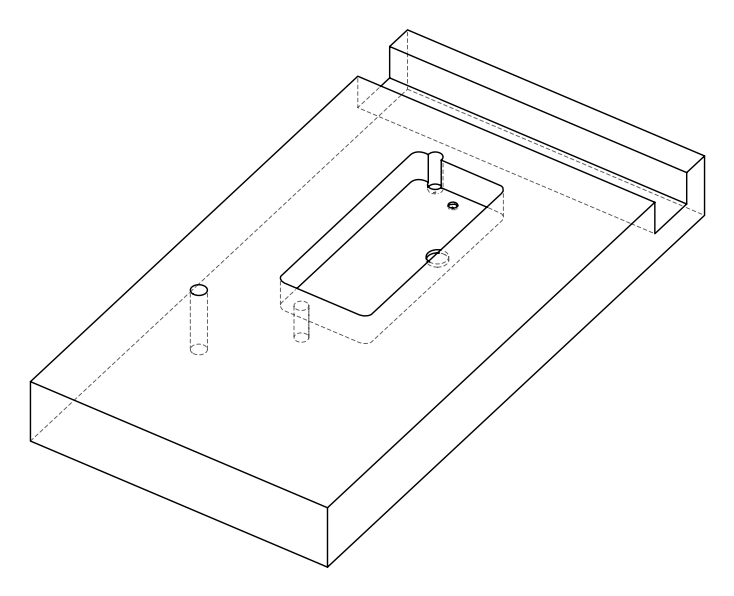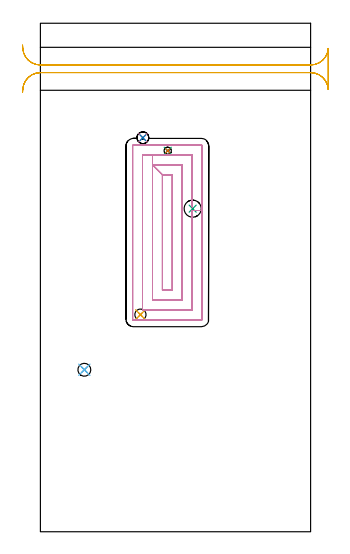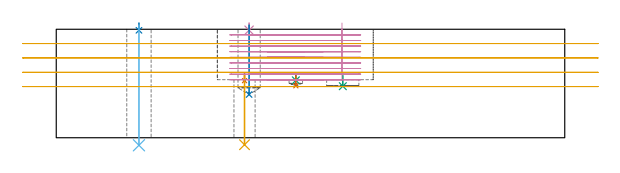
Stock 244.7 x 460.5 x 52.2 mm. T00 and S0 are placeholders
(PLAN: 11 operations, 7 tool changes, 31.6 min)
(1 SPOT_DRILL | STEP1HOLE | NXT0321_9005460120000 | 0.03 min | 2631 mm3)
(2 SPOT_DRILL_1 | STEP1HOLE_1 | NXT0321_9005460120000 | 0.03 min | 1 mm3)
(3 SPOT_DRILL_2 | STEP1POCKET | NXT0321_9005460120000 | 0.03 min | 2614 mm3)
(4 SPOT_DRILL_3 | STEP1POCKET_1 | NXT0321_9005460120000 | 0.03 min | 1 mm3)
(5 DRILL_THROUGH_HOLE_INTO_CENTER | STEP1HOLE | NXT0301_073 | 0.14 min | 2326 mm3)
(6 DRILL_THROUGH_HOLE_INTO_CENTER_1 | STEP1HOLE_1 | NXT0301_088 | 0.23 min | 5586 mm3)
(7 DRILL_BLIND_HOLE_INTO_CENTER | STEP1POCKET | NXT0301_037 | 0.03 min | 88 mm3)
(8 DRILL_BLIND_HOLE_INTO_CENTER_1 | STEP1POCKET_1 | UGT0301_219 | 0.14 min | 2613 mm3)
(9 INDEXABLE_INSERT_DRILL_BLIND_HOLE_FROM_SOLID | STEP1POCKET_2 | NXT0302_002 | 0.03 min | 5123 mm3)
(10 MILL_RECTANGULAR_POCKET | POCKET_RECTANGULAR_STRAIGHT | NXT0201_011 | Follow Part, ap 3, ae 75% | 25.81 min | 299038 mm3)
(11 MILL_RECTANGULAR_SLOT | SLOT_RECTANGULAR | UGT0201_004 | Follow Part, ap 8, ae 75% | 5.1 min | 262704 mm3)
(TOOL NXT0321_9005460120000 | NC Spot Drill, 142deg, 12mm, Carbide, Uncoated | D12 PA142 FL30 Z2)
(TOOL NXT0301_073 | Carbide Drill 10.2mm [860.1-1020-031A1-MM 2214] | D10.2 PA140 FL55 Z2)
(TOOL NXT0301_088 | Carbide Drill 11.7mm [860.1-1170-035A1-MM 2214] | D11.7 PA140 FL55 Z2)
(TOOL NXT0301_037 | Carbide Drill 6.6mm [860.1-0660-033A1-MM 2214] | D6.6 PA140 FL53 Z2)
(TOOL UGT0301_219 | Twist Drill 10.7 mm | D10.7 PA118 FL90 Z2)
(TOOL NXT0302_002 | Index. Insert Drill 15.5mm [880-D1550L20-05] | D15.5 PA176 FL78 Z2)
(TOOL NXT0201_011 | ENDMILL 12mm [2P460-1200-NA 1630] | D12 FL38 Z6)
(TOOL UGT0201_004 | End Mill 32 mm | D32 FL53 Z6)
(OP 1 SPOT_DRILL)
G17 G21 G94 G90
T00 M6
G54
G17 G0 G90 X90.6 Y196.6 S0 M3
G43 Z62.2 H0
G94 G81 G98 Z27.461 F250. R30.9
G80
M5
M2
(OP 2 SPOT_DRILL_1)
G17 G21 G94 G90
T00 M6
G54
G17 G0 G90 X39.8 Y146.7 S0 M3
G43 Z62.2 H0
G94 G81 G98 Z51.696 F250. R55.2
G80
M5
M2
(OP 3 SPOT_DRILL_2)
G17 G21 G94 G90
T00 M6
G54
G17 G0 G90 X115.3 Y345. S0 M3
G43 Z62.2 H0
G94 G81 G98 Z27.616 F250. R30.9
G80
M5
M2
(OP 4 SPOT_DRILL_3)
G17 G21 G94 G90
T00 M6
G54
G17 G0 G90 X92.8 Y356.8 S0 M3
G43 Z62.2 H0
G94 G81 G98 Z51.739 F250. R55.2
G80
M5
M2
(OP 5 DRILL_THROUGH_HOLE_INTO_CENTER)
G17 G21 G94 G90
T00 M6
G54
G17 G0 G90 X90.6 Y196.6 S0 M3
G43 Z62.2 H1
G94 G73 G98 Z-3.356 F250. Q7.814 R29.9
G80
M5
M2
(OP 6 DRILL_THROUGH_HOLE_INTO_CENTER_1)
G17 G21 G94 G90
T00 M6
G54
G17 G0 G90 X39.8 Y146.7 S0 M3
G43 Z62.2 H1
G94 G73 G98 Z-3.629 F250. Q11.166 R54.2
G80
M5
M2
(OP 7 DRILL_BLIND_HOLE_INTO_CENTER)
G17 G21 G94 G90
T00 M6
G54
G17 G0 G90 X115.3 Y345. S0 M3
G43 Z62.2 H1
G94 G81 G98 Z25. F250. R29.9
G80
M5
M2
(OP 8 DRILL_BLIND_HOLE_INTO_CENTER_1)
G17 G21 G94 G90
T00 M6
G54
G17 G0 G90 X92.8 Y356.8 S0 M3
G43 Z62.2 H0
G94 G81 G98 Z20.8 F250. R54.2
G80
M5
M2
(OP 9 INDEXABLE_INSERT_DRILL_BLIND_HOLE_FROM_SOLID)
G17 G21 G94 G90
T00 M6
G54
G17 G0 G90 X137.9 Y292.6 S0 M3
G43 Z62.2 H1
G94 G81 G98 Z24.8 F250. R29.9
G80
M5
M2
(OP 10 MILL_RECTANGULAR_POCKET)
G17 G21 G94 G90
T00 M6
G54
G17 G0 G90 X137.5 Y315.564 S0 M3
G43 Z62.2 H1
Z55.2
G94 G1 Y294.291 Z49.5 F250.
Y341.2 F500.
X101.5
Y332.2
X110.5 Y323.2
Y218.7
X119.5
Y323.2
X110.5
X101.5 Y332.2
Y209.7
X128.5
Y332.2
X101.5
Y341.2
X98.115
X92.5
Y200.7
X137.5
Y290.911
G3 X138.316 Y290.911 R1.755
G1 X146.5
Y349.4
G3 X145.7 Y350.2 R0.8
G1 X84.3
G3 X83.5 Y349.4 R0.8
G1 Y192.5
G3 X84.3 Y191.7 R0.8
G1 X145.7
G3 X146.5 Y192.5 R0.8
G1 Y290.911
Y291.911
G0 X137.5 Y315.564 Z52.5
G1 Y294.291 Z46.8 F250.
Y341.2 F500.
X101.5
Y332.2
X110.5 Y323.2
Y218.7
X119.5
Y323.2
X110.5
X101.5 Y332.2
Y209.7
X128.5
Y332.2
X101.5
Y341.2
X92.5
Y200.7
X137.5
Y290.911
G3 X138.316 Y290.911 R1.755
G1 X146.5
Y349.4
G3 X145.7 Y350.2 R0.8
G1 X84.3
G3 X83.5 Y349.4 R0.8
G1 Y192.5
G3 X84.3 Y191.7 R0.8
G1 X145.7
G3 X146.5 Y192.5 R0.8
G1 Y290.911
Y291.911
G0 X137.5 Y315.564 Z49.8
G1 Y294.291 Z44.1 F250.
Y341.2 F500.
X101.5
Y332.2
X110.5 Y323.2
Y218.7
X119.5
Y323.2
X110.5
X101.5 Y332.2
Y209.7
X128.5
Y332.2
X101.5
Y341.2
X92.5
Y200.7
X137.5
Y290.911
G3 X138.243 Y290.895 R1.755
G1 X138.316 Y290.911
X146.5
Y349.4
G3 X145.7 Y350.2 R0.8
G1 X84.3
G3 X83.5 Y349.4 R0.8
G1 Y192.5
G3 X84.3 Y191.7 R0.8
G1 X145.7
G3 X146.5 Y192.5 R0.8
G1 Y290.911
Y291.911
G0 X137.5 Y315.564 Z47.1
G1 Y294.291 Z41.4 F250.
Y341.2 F500.
X101.5
Y332.2
X110.5 Y323.2
Y218.7
X119.5
Y323.2
X110.5
X101.5 Y332.2
Y209.7
X128.5
Y332.2
X101.5
Y341.2
X92.5
Y200.7
X137.5
Y290.911
G3 X138.243 Y290.895 R1.755
G1 X138.316 Y290.911
X146.5
Y349.4
G3 X145.7 Y350.2 R0.8
G1 X84.3
G3 X83.5 Y349.4 R0.8
G1 Y192.5
G3 X84.3 Y191.7 R0.8
G1 X145.7
G3 X146.5 Y192.5 R0.8
G1 Y290.911
Y291.911
G0 X137.5 Y315.564 Z44.4
G1 Y294.291 Z38.7 F250.
Y341.2 F500.
X101.5
Y332.2
X110.5 Y323.2
Y218.7
X119.5
Y323.2
X110.5
X101.5 Y332.2
Y209.7
X128.5
Y332.2
X101.5
Y341.2
X92.5
Y200.7
X137.5
Y290.911
G3 X138.316 Y290.911 R1.755
G1 X146.5
Y349.4
G3 X145.7 Y350.2 R0.8
G1 X84.3
G3 X83.5 Y349.4 R0.8
G1 Y192.5
G3 X84.3 Y191.7 R0.8
G1 X145.7
G3 X146.5 Y192.5 R0.8
G1 Y290.911
Y291.911
G0 X137.5 Y315.564 Z41.7
G1 Y294.291 Z36. F250.
Y341.2 F500.
X101.5
Y332.2
X110.5 Y323.2
Y218.7
X119.5
Y323.2
X110.5
X101.5 Y332.2
Y209.7
X128.5
Y332.2
X101.5
Y341.2
X92.5
Y200.7
X137.5
Y290.911
G3 X138.316 Y290.911 R1.755
G1 X146.5
Y349.4
G3 X145.7 Y350.2 R0.8
G1 X84.3
G3 X83.5 Y349.4 R0.8
G1 Y192.5
G3 X84.3 Y191.7 R0.8
G1 X145.7
G3 X146.5 Y192.5 R0.8
G1 Y290.911
Y291.911
G0 X137.5 Y315.564 Z39.
G1 Y294.291 Z33.3 F250.
Y341.2 F500.
X101.5
Y332.2
X110.5 Y323.2
Y218.7
X119.5
Y323.2
X110.5
X101.5 Y332.2
Y209.7
X128.5
Y332.2
X101.5
Y341.2
X92.5
Y200.7
X137.5
Y290.911
G3 X138.316 Y290.911 R1.755
G1 X146.5
Y349.4
G3 X145.7 Y350.2 R0.8
G1 X84.3
G3 X83.5 Y349.4 R0.8
G1 Y192.5
G3 X84.3 Y191.7 R0.8
G1 X145.7
G3 X146.5 Y192.5 R0.8
G1 Y290.911
Y291.911
G0 X137.5 Y315.564 Z36.3
G1 Y294.291 Z30.6 F250.
Y341.2 F500.
X101.5
Y332.2
X110.5 Y323.2
Y218.7
X119.5
Y323.2
X110.5
X101.5 Y332.2
Y209.7
X128.5
Y332.2
X101.5
Y341.2
X92.5
Y200.7
X137.5
Y290.911
G3 X138.245 Y290.896 R1.755
G1 X138.316 Y290.911
X146.5
Y349.4
G3 X145.7 Y350.2 R0.8
G1 X84.3
G3 X83.5 Y349.4 R0.8
G1 Y192.5
G3 X84.3 Y191.7 R0.8
G1 X145.7
G3 X146.5 Y192.5 R0.8
G1 Y290.911
Y291.911
G0 X137.5 Y315.564 Z33.6
G1 Y294.291 Z27.9 F250.
Y341.2 F500.
X101.5
Y332.2
X110.5 Y323.2
Y218.7
X119.5
Y323.2
X110.5
X101.5 Y332.2
Y209.7
X128.5
Y332.2
X101.5
Y341.2
X92.5
Y200.7
X137.5
Y290.911
G3 X138.243 Y290.895 R1.755
G1 X138.316 Y290.911
X146.5
Y349.4
G3 X145.7 Y350.2 R0.8
G1 X84.3
G3 X83.5 Y349.4 R0.8
G1 Y192.5
G3 X84.3 Y191.7 R0.8
G1 X145.7
G3 X146.5 Y192.5 R0.8
G1 Y290.911
Y291.911
G0 Z62.2
M5
M2
(OP 11 MILL_RECTANGULAR_SLOT)
G17 G21 G94 G90
T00 M6
G54
G17 G0 G90 X-16.154 Y397.785 S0 M3
G43 Z62.2 H0
Z45.3
G94 G1 X-15.97 Y400.779 F250.
G2 X0. Y415.8 R16. F500.
G1 X244.7
G2 X260.67 Y400.779 R16.
G1 X260.7
Y437.721
X260.67
G2 X244.7 Y422.7 R16.
G1 X0.
G2 X-15.97 Y437.721 R16.
G1 X-16.154 Y440.715 F250.
G0 Y397.785 Z38.4
G1 X-15.97 Y400.779
G2 X0. Y415.8 R16. F500.
G1 X244.7
G2 X260.67 Y400.779 R16.
G1 X260.7
Y437.721
X260.67
G2 X244.7 Y422.7 R16.
G1 X0.
G2 X-15.97 Y437.721 R16.
G1 X-16.154 Y440.715 F250.
G0 Y397.785 Z31.5
G1 X-15.97 Y400.779
G2 X0. Y415.8 R16. F500.
G1 X244.7
G2 X260.67 Y400.779 R16.
G1 X260.7
Y437.721
X260.67
G2 X244.7 Y422.7 R16.
G1 X0.
G2 X-15.97 Y437.721 R16.
G1 X-16.154 Y440.715 F250.
G0 Y397.785 Z24.6
G1 X-15.97 Y400.779
G2 X0. Y415.8 R16. F500.
G1 X244.7
G2 X260.67 Y400.779 R16.
G1 X260.7
Y437.721
X260.67
G2 X244.7 Y422.7 R16.
G1 X0.
G2 X-15.97 Y437.721 R16.
G1 X-16.154 Y440.715 F250.
G0 Z62.2
M5
M2
